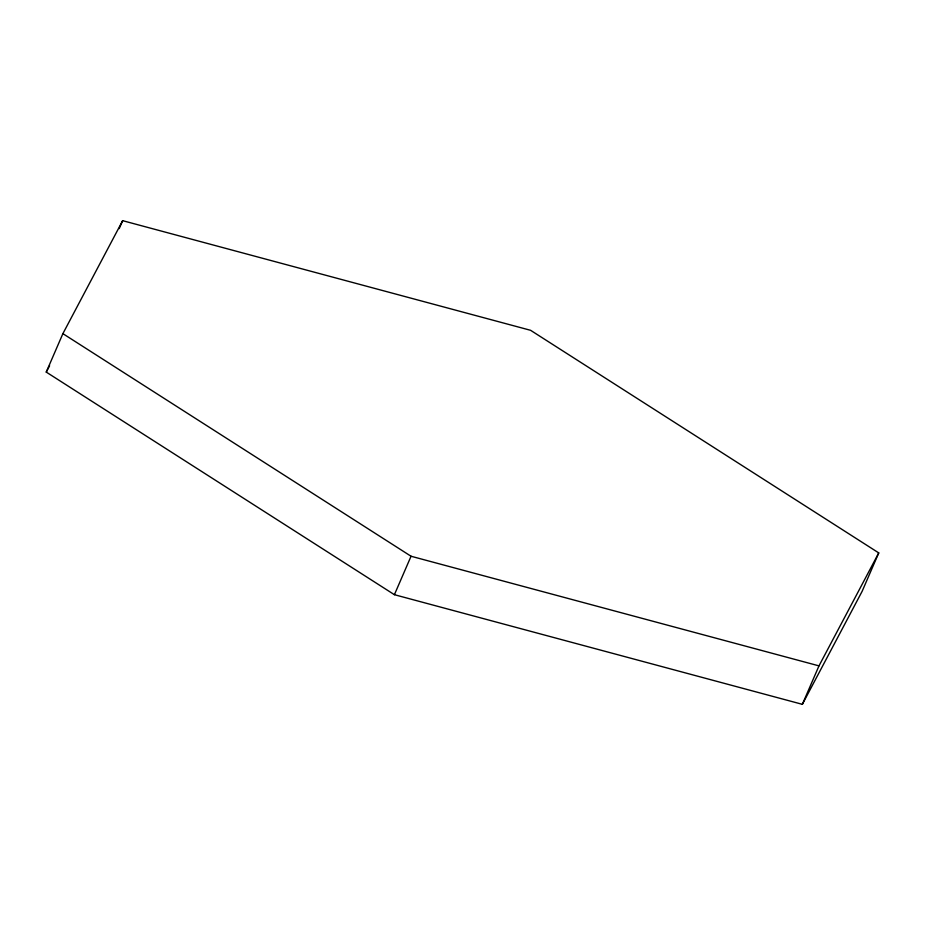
<?xml version="1.0" encoding="UTF-8"?>
<svg xmlns="http://www.w3.org/2000/svg" width="925" height="925" viewBox="0 0 925 925"><rect width="100%" height="100%" fill="white"/><g stroke="black" fill="none" stroke-linecap="round" stroke-linejoin="round"><path stroke-width="1.39" d="M46.25 372.093L62.888 333.647L122.655 220.67L530.592 330.306L878.75 552.907L862.112 591.352L802.345 704.33L394.408 594.694L46.25 372.093L49.603 365.757M119.221 228.625L122.655 220.67M394.408 594.694L411.047 556.249L62.888 333.647M802.345 704.33L818.983 665.873L878.75 552.907M411.047 556.249L818.983 665.873"/></g></svg>
